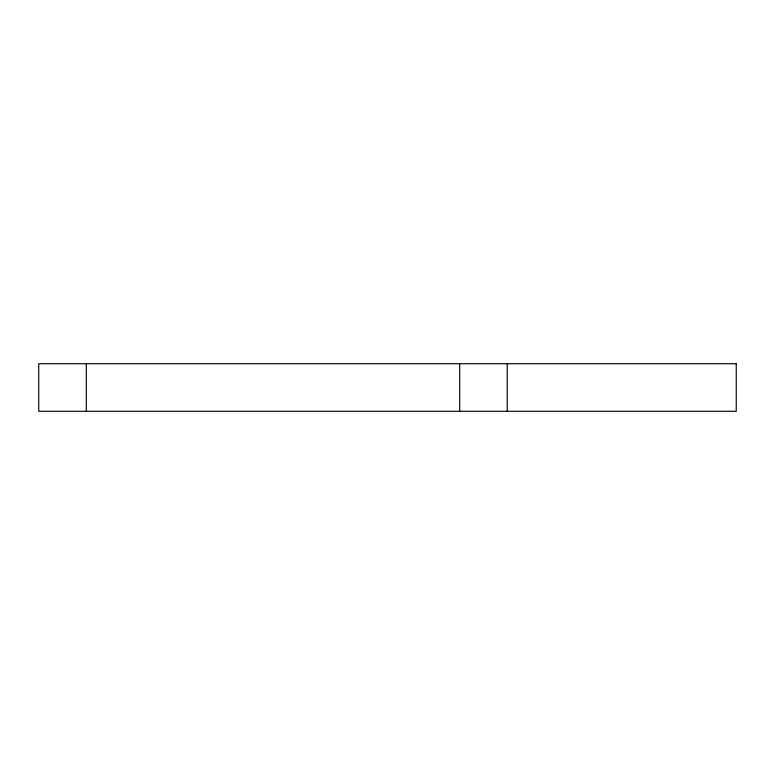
<?xml version="1.0" encoding="UTF-8"?>
<svg xmlns="http://www.w3.org/2000/svg" width="775" height="775" viewBox="0 0 775 775"><rect width="100%" height="100%" fill="white"/><g stroke="black" fill="none" stroke-linecap="round" stroke-linejoin="round"><path stroke-width="1.16" d="M507.228 363.717L507.228 411.283M459.672 363.717L459.672 411.283M86.306 363.717L86.306 411.283M736.25 363.717L38.75 363.717L38.75 411.283L736.25 411.283L736.25 363.717"/></g></svg>
